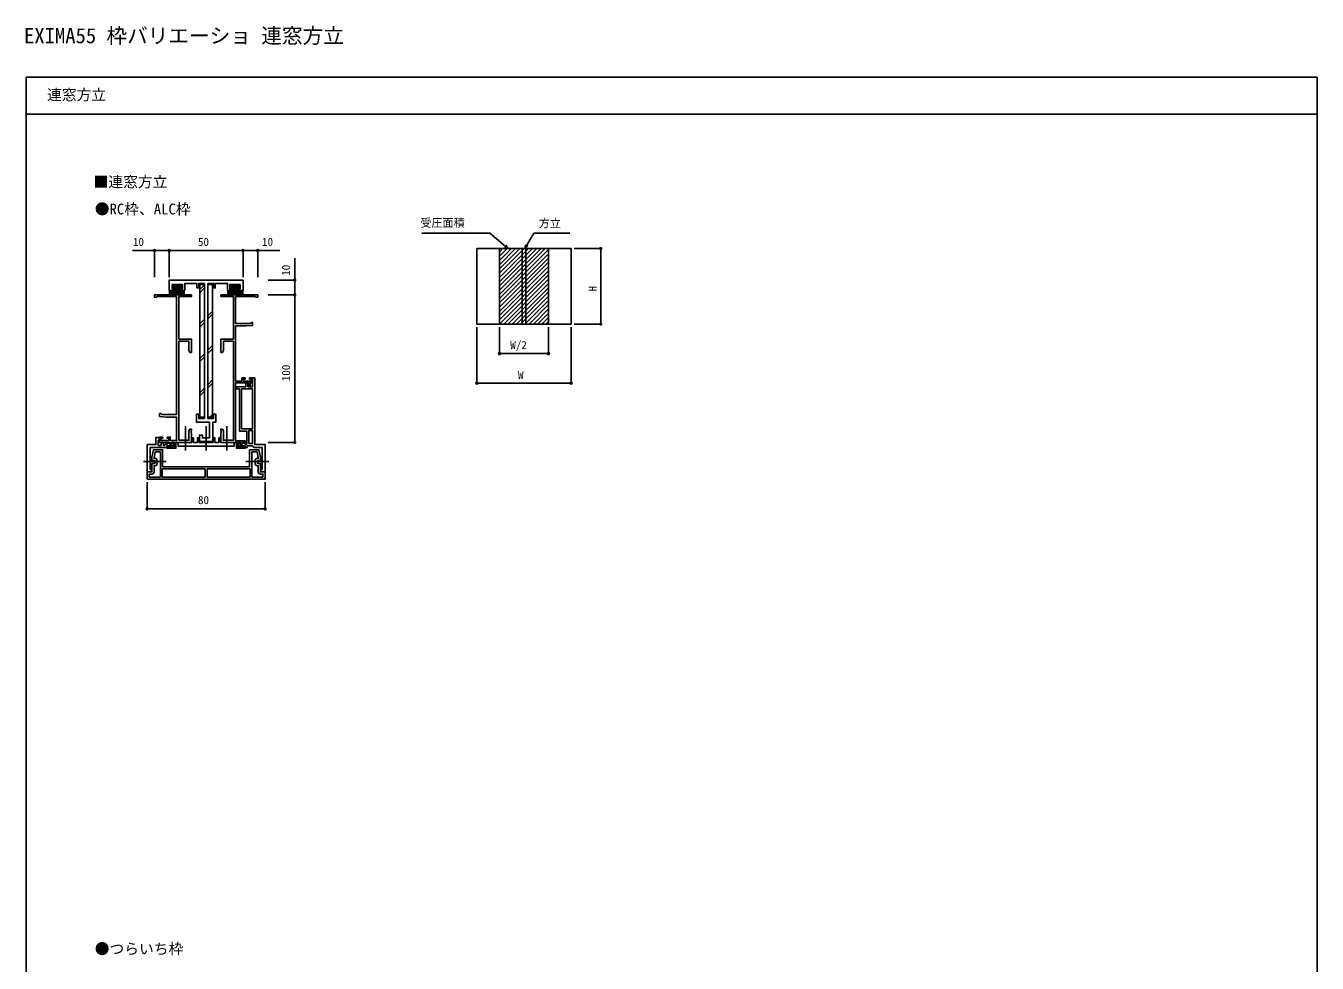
# Model space of a CAD drawing. Units: millimetres, scale not verified. Extents: x -437 to 438, y -681 to 679.
# Drawn here: x -437 to 438, y 43 to 679 of the extents above; entities that cross this region are included whole.
import ezdxf
from ezdxf.enums import TextEntityAlignment as Align

# ---------------------------------------------------------------- set-up
doc = ezdxf.new("R2010")
doc.units = ezdxf.units.MM
doc.header["$LTSCALE"] = 4
for name, color, linetype in [('0-1_USER1', 3, 'Continuous'), ('0-2_YKK_11', 7, 'Continuous'), ('0-3_YKK_11E', 7, 'Continuous'), ('0-4_YKK_12', 2, 'Continuous'), ('0-5_YKK_13', 4, 'Continuous'), ('0-6_YKK_A1', 4, 'Continuous'), ('0-7_YKK_D', 6, 'Continuous'), ('0-8_YKK_ZWAK', 7, 'Continuous')]:
    doc.layers.add(name, color=color, linetype=linetype)
doc.styles.add('ＭＳ ゴシック', font='')
doc.styles.get('ＭＳ ゴシック').set_extended_font_data('MS Gothic')

msp = doc.modelspace()

# ---------------------------------------------------------------- linework, layer by layer
at = {"layer": '0-2_YKK_11'}
for points in [[(-289.752, 506.246), (-339.752, 506.246), (-339.752, 499.246), (-336.252, 499.246), (-336.252, 500.246), (-337.752, 500.246), (-337.752, 503.246), (-330.752, 503.246), (-330.752, 500.246), (-332.252, 500.246), (-332.252, 499.246), (-329.252, 499.246), (-329.252, 503.946), (-320.952, 503.946), (-320.952, 500.946), (-319.752, 500.946), (-319.752, 503.946), (-315.902, 503.946)], [(-315.902, 503.946), (-315.902, 412.446), (-319.752, 412.446), (-319.752, 415.446), (-321.252, 415.446), (-321.252, 409.946), (-312.552, 409.946), (-312.552, 399.246), (-317.252, 399.246), (-317.252, 401.246), (-319.252, 401.246), (-319.252, 396.746), (-315.422, 396.746), (-315.231, 396.889), (-314.272, 396.889), (-314.081, 396.746), (-310.252, 396.746), (-310.252, 409.946), (-308.252, 409.946), (-308.252, 415.446), (-309.752, 415.446), (-309.752, 412.446), (-313.602, 412.446), (-313.602, 503.946), (-309.752, 503.946), (-309.752, 500.946), (-308.552, 500.946), (-308.552, 503.946), (-300.252, 503.946), (-300.252, 499.246), (-297.252, 499.246), (-297.252, 500.246), (-298.752, 500.246), (-298.752, 503.246), (-291.752, 503.246), (-291.752, 500.246), (-293.252, 500.246), (-293.252, 499.246), (-289.752, 499.246), (-289.752, 506.246)], [(-324.752, 402.288), (-324.872, 402.471), (-324.872, 403.021), (-324.752, 403.205), (-324.752, 403.288), (-324.872, 403.471), (-324.872, 404.021), (-324.752, 404.205), (-324.752, 405.246), (-325.752, 405.246), (-326.452, 404.034), (-326.452, 397.746), (-333.252, 397.746), (-333.252, 464.746), (-326.452, 464.746), (-326.452, 458.459), (-325.752, 457.246), (-324.752, 457.246), (-324.752, 466.246), (-333.252, 466.246), (-333.252, 495.046), (-324.752, 495.046), (-324.752, 496.246), (-349.752, 496.246), (-349.752, 494.646), (-348.452, 494.646), (-348.252, 494.846), (-348.052, 495.046), (-334.752, 495.046)], [(-334.752, 495.046), (-334.752, 415.146), (-344.752, 415.146), (-345.052, 415.446), (-345.352, 415.746), (-346.252, 415.746), (-346.252, 413.84), (-341.752, 413.446), (-334.752, 413.446), (-334.752, 397.446), (-339.052, 397.446), (-339.052, 399.846), (-341.152, 399.846), (-341.152, 399.046), (-340.052, 399.046), (-340.052, 397.546), (-345.252, 397.546), (-345.252, 399.046), (-344.152, 399.046), (-344.152, 399.846), (-346.252, 399.846), (-346.252, 396.246), (-339.571, 396.246), (-338.602, 395.687), (-338.152, 395.946), (-337.852, 396.246), (-336.252, 396.246), (-336.252, 393.246), (-340.49, 393.246), (-340.807, 393.796), (-341.252, 393.677), (-341.252, 392.246), (-335.252, 392.246), (-335.252, 396.246), (-329.21, 396.246), (-329.026, 396.366), (-328.477, 396.366), (-328.293, 396.246), (-324.752, 396.246), (-324.752, 402.288)], [(-296.252, 397.746), (-296.252, 464.746), (-303.052, 464.746), (-303.052, 458.459), (-303.752, 457.246), (-304.752, 457.246), (-304.752, 466.246), (-296.252, 466.246), (-296.252, 495.046), (-304.752, 495.046), (-304.752, 496.246), (-279.752, 496.246), (-279.752, 494.646), (-281.052, 494.646), (-281.252, 494.846), (-281.452, 495.046), (-294.752, 495.046), (-294.752, 476.846), (-284.752, 476.846), (-284.452, 477.146), (-284.152, 477.446), (-283.252, 477.446), (-283.252, 475.54), (-287.752, 475.146), (-294.752, 475.146), (-294.752, 437.846), (-290.452, 437.846), (-290.452, 439.946), (-288.352, 439.946), (-288.352, 439.146), (-289.452, 439.146), (-289.452, 437.646), (-284.252, 437.646), (-284.252, 439.146), (-285.352, 439.146), (-285.352, 439.946), (-283.252, 439.946), (-283.252, 436.646), (-284.952, 436.646), (-284.952, 434.546)], [(-284.952, 434.546), (-285.952, 434.546), (-285.952, 436.646), (-294.752, 436.646), (-294.752, 397.246), (-288.252, 397.246), (-288.252, 396.246), (-289.932, 396.246), (-290.902, 395.687), (-291.352, 395.946), (-291.652, 396.246), (-293.252, 396.246), (-293.252, 393.246), (-289.013, 393.246), (-288.696, 393.796), (-288.252, 393.677), (-288.252, 392.246), (-294.252, 392.246), (-294.252, 396.246), (-300.293, 396.246), (-300.477, 396.366), (-301.026, 396.366), (-301.21, 396.246), (-304.752, 396.246), (-304.752, 402.288), (-304.632, 402.471), (-304.632, 403.021), (-304.752, 403.205), (-304.752, 403.288), (-304.632, 403.471), (-304.632, 404.021), (-304.752, 404.205), (-304.752, 405.246), (-303.752, 405.246), (-303.052, 404.034), (-303.052, 397.746), (-296.252, 397.746)]]:
    msp.add_lwpolyline(points, dxfattribs=at)
at = {"layer": '0-3_YKK_11E'}
for p, q in [((-347.952, 383.946), (-347.952, 381.946)), ((-281.552, 381.946), (-281.552, 383.946))]:
    msp.add_line(p, q, dxfattribs=at)
for points in [[(-283.21, 393.706), (-283.637, 393.946), (-287.052, 393.946), (-287.052, 392.746), (-288.252, 392.746), (-288.252, 393.946), (-292.852, 393.946), (-292.852, 396.246), (-291.652, 396.246), (-291.652, 395.146), (-290.052, 395.146), (-289.752, 395.446), (-289.252, 395.946), (-289.052, 395.946), (-288.552, 395.446), (-288.252, 395.146), (-287.252, 395.146), (-287.252, 403.946), (-292.252, 403.946), (-292.252, 432.446), (-294.252, 432.446), (-294.252, 433.946), (-287.952, 433.946), (-287.952, 436.146), (-286.452, 436.146), (-286.452, 433.946), (-283.252, 433.946), (-283.252, 439.946), (-281.752, 439.946)], [(-281.752, 439.946), (-281.752, 394.746), (-274.752, 394.746), (-274.752, 376.246), (-277.752, 376.246), (-277.752, 377.246), (-277.252, 377.746), (-276.752, 378.246), (-276.752, 392.746), (-281.502, 392.746)], [(-345.752, 372.746), (-345.752, 389.746), (-349.274, 389.746), (-350.052, 386.089), (-350.052, 385.446), (-349.452, 385.446)], [(-283.752, 389.746), (-283.752, 372.746), (-276.252, 372.746), (-276.252, 374.746), (-277.952, 374.746)], [(-280.052, 385.446), (-279.452, 385.446), (-279.452, 386.089), (-280.229, 389.746), (-283.752, 389.746)], [(-349.452, 380.446), (-350.052, 380.446), (-350.052, 376.246)], [(-279.452, 376.246), (-279.452, 380.446), (-280.052, 380.446)], [(-351.552, 374.746), (-353.252, 374.746), (-353.252, 372.746), (-345.752, 372.746)]]:
    msp.add_lwpolyline(points, dxfattribs=at)
for points in [[(-290.752, 432.446), (-290.752, 405.446), (-283.252, 405.446), (-283.252, 432.446)], [(-285.752, 404.246), (-285.752, 395.446), (-283.252, 395.446), (-283.252, 404.246)], [(-354.752, 376.246), (-354.752, 394.746), (-348.752, 394.746), (-348.752, 399.546), (-346.252, 399.546), (-346.252, 398.546), (-346.752, 398.046), (-347.252, 397.546), (-347.252, 394.246), (-345.252, 394.246), (-345.252, 395.946), (-343.752, 395.946), (-343.752, 394.246), (-342.952, 394.246), (-342.452, 394.696), (-341.952, 395.146), (-341.252, 395.146), (-340.952, 395.446), (-340.452, 395.946), (-340.252, 395.946), (-339.752, 395.446), (-339.452, 395.146), (-337.852, 395.146), (-337.852, 396.246), (-336.652, 396.246), (-336.652, 393.946), (-341.252, 393.946), (-341.252, 392.746), (-352.752, 392.746), (-352.752, 378.246), (-352.252, 377.746), (-351.752, 377.246), (-351.752, 376.246)], [(-328.081, 393.746), (-315.423, 393.746), (-315.231, 393.889), (-314.273, 393.889), (-314.081, 393.746), (-301.423, 393.746), (-301.231, 393.889), (-300.273, 393.889), (-300.081, 393.746), (-295.75, 393.746), (-295.75, 396.246), (-304.952, 396.246), (-304.952, 398.554), (-305.352, 399.246), (-306.152, 399.246), (-306.152, 396.246), (-308.851, 396.246), (-308.851, 399.246), (-310.052, 399.246), (-310.052, 396.246), (-319.452, 396.246), (-319.452, 399.246), (-320.652, 399.246), (-320.652, 396.246), (-323.352, 396.246), (-323.352, 399.246), (-324.152, 399.246), (-324.552, 398.554), (-324.552, 396.246), (-333.753, 396.246), (-333.753, 393.746), (-329.422, 393.746), (-329.231, 393.889), (-328.272, 393.889)], [(-354.752, 371.246), (-274.752, 371.246), (-274.752, 376.246), (-277.952, 376.246), (-277.952, 381.946), (-280.052, 381.946), (-280.052, 383.946), (-277.952, 383.946), (-277.952, 386.246), (-279.014, 391.246), (-285.252, 391.246), (-285.252, 379.746), (-294.293, 379.746), (-294.477, 379.626), (-295.026, 379.626), (-295.21, 379.746), (-344.252, 379.746), (-344.252, 391.246), (-350.489, 391.246), (-351.552, 386.246), (-351.552, 383.946), (-349.452, 383.946), (-349.452, 381.946), (-351.552, 381.946), (-351.552, 376.246), (-354.752, 376.246)], [(-315.353, 378.246), (-344.552, 378.246), (-344.552, 372.746), (-315.353, 372.746)], [(-284.952, 378.246), (-314.153, 378.246), (-314.153, 372.746), (-284.952, 372.746)]]:
    msp.add_lwpolyline(points, close=True, dxfattribs=at)
for centre, radius, start, end in [((-349.452, 383.946), 1.5, 0.00001, 89.99999), ((-281.502, 394.746), 2, 211.33227, 270), ((-280.052, 383.946), 1.5, 90.00001, 179.99999), ((-349.452, 381.946), 1.5, 270.00001, 359.99999), ((-280.052, 381.946), 1.5, 180.00001, 269.99999), ((-351.552, 376.246), 1.5, 270.00001, 359.99999), ((-277.952, 376.246), 1.5, 180.00001, 269.99999)]:
    msp.add_arc(centre, radius, start, end, dxfattribs=at)
at = {"layer": '0-4_YKK_12'}
for p, q in [((-328.751, 390.721), (-328.751, 407.199)), ((-314.752, 390.721), (-314.752, 407.199)), ((-300.752, 390.721), (-300.752, 407.199)), ((-357.252, 383.246), (-341.752, 383.246)), ((-272.252, 383.246), (-287.752, 383.246))]:
    msp.add_line(p, q, dxfattribs=at)
at = {"layer": '0-5_YKK_13'}
for p, q in [((-336.252, 499.246), (-339.552, 499.246)), ((-339.552, 498.883), (-339.188, 499.246)), ((-339.552, 497.985), (-338.29, 499.246)), ((-339.552, 497.087), (-337.392, 499.246)), ((-339.552, 496.189), (-336.494, 499.246)), ((-338.896, 495.946), (-331.796, 503.046)), ((-337.998, 495.946), (-331.31, 502.635)), ((-337.802, 502.429), (-337.184, 503.046)), ((-337.802, 501.531), (-336.286, 503.046)), ((-337.802, 502.546), (-337.802, 501.146)), ((-337.649, 500.786), (-335.388, 503.046)), ((-331.802, 503.046), (-337.302, 503.046)), ((-337.302, 500.646), (-336.252, 500.646)), ((-336.999, 496.047), (-332.852, 500.194)), ((-336.89, 500.646), (-334.49, 503.046)), ((-336.252, 500.386), (-333.592, 503.046)), ((-336.252, 499.488), (-332.694, 503.046)), ((-336.252, 500.646), (-336.252, 499.246)), ((-335.968, 496.18), (-332.852, 499.296)), ((-335.011, 496.239), (-332.004, 499.246)), ((-334.112, 496.24), (-331.106, 499.246)), ((-333.263, 496.191), (-330.208, 499.246)), ((-332.852, 500.646), (-332.852, 499.246)), ((-332.852, 500.646), (-331.802, 500.646)), ((-332.852, 499.246), (-329.552, 499.246)), ((-332.456, 496.101), (-329.552, 499.004)), ((-332.4, 500.646), (-331.302, 501.744)), ((-331.302, 501.146), (-331.302, 502.546)), ((-319.102, 499.833), (-315.902, 503.033)), ((-319.102, 497.71), (-315.902, 500.91)), ((-313.601, 503.211), (-313.566, 503.246)), ((-296.651, 499.246), (-299.951, 499.246)), ((-299.951, 498.97), (-299.675, 499.246)), ((-299.951, 498.072), (-298.777, 499.246)), ((-299.951, 497.174), (-297.879, 499.246)), ((-299.951, 496.276), (-296.981, 499.246)), ((-299.383, 495.946), (-292.283, 503.046)), ((-298.485, 495.946), (-291.727, 502.704)), ((-298.201, 502.516), (-297.671, 503.046)), ((-298.201, 501.618), (-296.773, 503.046)), ((-298.201, 501.146), (-298.201, 502.546)), ((-298.09, 500.832), (-295.875, 503.046)), ((-297.701, 503.046), (-292.201, 503.046)), ((-296.651, 500.646), (-297.701, 500.646)), ((-297.503, 496.03), (-293.251, 500.282)), ((-297.377, 500.646), (-294.977, 503.046)), ((-296.651, 500.474), (-294.079, 503.046)), ((-296.651, 499.576), (-293.181, 503.046)), ((-296.651, 500.646), (-296.651, 499.246)), ((-296.465, 496.171), (-293.251, 499.384)), ((-295.501, 496.236), (-292.491, 499.246)), ((-294.597, 496.242), (-291.593, 499.246)), ((-293.743, 496.198), (-290.695, 499.246)), ((-293.251, 500.646), (-293.251, 499.246)), ((-292.201, 500.646), (-293.251, 500.646)), ((-293.251, 499.246), (-289.951, 499.246)), ((-292.932, 496.111), (-289.951, 499.092)), ((-292.887, 500.646), (-291.701, 501.832)), ((-291.701, 502.546), (-291.701, 501.146)), ((-331.685, 495.973), (-329.552, 498.106)), ((-330.814, 495.946), (-329.552, 497.208)), ((-329.916, 495.946), (-329.552, 496.31)), ((-292.158, 495.987), (-289.951, 498.194)), ((-291.301, 495.946), (-289.951, 497.296)), ((-290.403, 495.946), (-289.951, 496.398)), ((-313.601, 482), (-310.401, 485.2)), ((-313.601, 479.877), (-310.401, 483.077)), ((-319.102, 476.499), (-315.902, 479.699)), ((-319.102, 474.376), (-315.902, 477.576)), ((-319.102, 453.164), (-315.902, 456.364)), ((-313.601, 458.665), (-310.401, 461.865)), ((-313.601, 456.542), (-310.401, 459.742)), ((-319.102, 451.041), (-315.902, 454.241)), ((-313.601, 435.331), (-310.401, 438.531)), ((-319.102, 429.83), (-315.902, 433.03)), ((-319.102, 427.707), (-315.902, 430.907)), ((-313.601, 433.208), (-310.401, 436.408)), ((-312.351, 413.246), (-310.401, 415.196))]:
    msp.add_line(p, q, dxfattribs=at)
for points in [[(-339.552, 499.246), (-339.552, 495.946), (-337.552, 495.946)], [(-329.552, 499.246), (-329.552, 495.946), (-331.552, 495.946)], [(-299.951, 499.246), (-299.951, 495.946), (-297.951, 495.946)], [(-289.951, 499.246), (-289.951, 495.946), (-291.951, 495.946)]]:
    msp.add_lwpolyline(points, dxfattribs=at)
for points in [[(-319.102, 503.246), (-319.102, 413.246), (-315.902, 413.246), (-315.902, 503.246)], [(-310.401, 503.246), (-310.401, 413.246), (-313.601, 413.246), (-313.601, 503.246)]]:
    msp.add_lwpolyline(points, close=True, dxfattribs=at)
for centre, radius, start, end in [((-337.302, 502.546), 0.5, 89.99989, 179.99989), ((-337.302, 501.146), 0.5, 179.99989, 269.99989), ((-331.802, 502.546), 0.5, 359.99989, 89.99989), ((-331.802, 501.146), 0.5, 269.99989, 359.99989), ((-297.701, 502.546), 0.5, 90.00011, 180.00011), ((-297.701, 501.146), 0.5, 180.00011, 270.00011), ((-292.201, 502.546), 0.5, 0.00011, 90.00011), ((-292.201, 501.146), 0.5, 270.00011, 0.00011), ((-334.552, 481.096), 15.15, 78.57888, 101.42118), ((-294.951, 481.096), 15.15, 78.57882, 101.42112)]:
    msp.add_arc(centre, radius, start, end, dxfattribs=at)
at = {"layer": '0-6_YKK_A1'}
for p, q in [((-116.002, 527.649), (-116.002, 476.449)), ((-116.002, 525.28), (-113.633, 527.649)), ((-116.002, 522.406), (-110.759, 527.649)), ((-116.002, 519.532), (-107.886, 527.649)), ((-116.002, 516.659), (-105.012, 527.649)), ((-116.002, 513.785), (-102.138, 527.649)), ((-116.002, 510.911), (-99.265, 527.649)), ((-116.002, 508.038), (-96.391, 527.649)), ((-116.002, 505.164), (-93.517, 527.649)), ((-116.002, 502.29), (-90.644, 527.649)), ((-116.002, 499.417), (-87.77, 527.649)), ((-116.002, 496.543), (-84.896, 527.649)), ((-116.002, 493.669), (-82.722, 526.949)), ((-100.642, 527.649), (-100.642, 476.449)), ((-98.082, 527.649), (-98.082, 476.449)), ((-82.722, 527.649), (-82.722, 476.449)), ((-116.002, 490.795), (-82.722, 524.075)), ((-116.002, 487.922), (-82.722, 521.202)), ((-116.002, 485.048), (-82.722, 518.328)), ((-116.002, 482.174), (-82.722, 515.454)), ((-116.002, 479.301), (-82.722, 512.581)), ((-115.981, 476.449), (-82.722, 509.707)), ((-113.107, 476.449), (-82.722, 506.833)), ((-110.233, 476.449), (-82.722, 503.96)), ((-107.36, 476.449), (-82.722, 501.086)), ((-104.486, 476.449), (-82.722, 498.212)), ((-101.612, 476.449), (-82.722, 495.339)), ((-98.738, 476.449), (-82.722, 492.465)), ((-95.865, 476.449), (-82.722, 489.591)), ((-92.991, 476.449), (-82.722, 486.718)), ((-90.117, 476.449), (-82.722, 483.844)), ((-87.244, 476.449), (-82.722, 480.97)), ((-84.37, 476.449), (-82.722, 478.097))]:
    msp.add_line(p, q, dxfattribs=at)
msp.add_lwpolyline([(-131.362, 476.449), (-67.362, 476.449), (-67.362, 527.649), (-131.362, 527.649)], close=True, dxfattribs=at)
at = {"layer": '0-7_YKK_D'}
for p, q in [((-349.752, 508.246), (-349.752, 527.246)), ((-339.752, 508.246), (-339.752, 527.246)), ((-339.752, 508.246), (-339.752, 527.246)), ((-339.752, 526.246), (-289.752, 526.246)), ((-289.752, 508.246), (-289.752, 527.246)), ((-289.752, 508.246), (-289.752, 527.246)), ((-279.752, 508.246), (-279.752, 527.246)), ((-65.362, 527.649), (-46.362, 527.649)), ((-47.362, 527.649), (-47.362, 476.449)), ((-272.752, 506.246), (-253.752, 506.246)), ((-272.752, 496.246), (-253.752, 496.246)), ((-272.752, 496.246), (-253.752, 496.246)), ((-254.752, 496.246), (-254.752, 396.246)), ((-131.362, 474.449), (-131.362, 435.449)), ((-116.002, 474.449), (-116.002, 455.449)), ((-82.722, 474.449), (-82.722, 455.449)), ((-67.362, 474.449), (-67.362, 435.449)), ((-65.362, 476.449), (-46.362, 476.449)), ((-116.002, 456.449), (-82.722, 456.449)), ((-131.362, 436.449), (-67.362, 436.449)), ((-272.752, 396.246), (-253.752, 396.246)), ((-354.752, 369.246), (-354.752, 350.246)), ((-274.752, 369.246), (-274.752, 350.246)), ((-354.752, 351.246), (-274.752, 351.246))]:
    msp.add_line(p, q, dxfattribs=at)
for points in [[(-110.026, 527.649), (-111.986, 529.28), (-122.47, 538.007), (-168.537, 538.007)], [(-98.675, 527.649), (-97.392, 529.852), (-92.644, 538.007), (-68.268, 538.007)], [(-339.752, 526.246), (-349.752, 526.246), (-364.677, 526.246)], [(-289.752, 526.246), (-279.752, 526.246), (-264.827, 526.246)], [(-111.549, 529.805), (-110.026, 527.649), (-112.423, 528.755)], [(-96.802, 529.509), (-98.675, 527.649), (-97.983, 530.196)], [(-254.752, 496.246), (-254.752, 506.246), (-254.752, 521.171)]]:
    msp.add_lwpolyline(points, dxfattribs=at)
for centre in [(-349.752, 526.246), (-339.752, 526.246), (-339.752, 526.246), (-289.752, 526.246), (-289.752, 526.246), (-279.752, 526.246), (-47.362, 527.649), (-254.752, 506.246), (-254.752, 496.246), (-254.752, 496.246), (-47.362, 476.449), (-116.002, 456.449), (-82.722, 456.449), (-131.362, 436.449), (-67.362, 436.449), (-254.752, 396.246), (-354.752, 351.246), (-274.752, 351.246)]:
    msp.add_circle(centre, 0.637, dxfattribs=at)
at = {"layer": '0-8_YKK_ZWAK'}
for p, q in [((-436.8, 643.8), (-436.8, -681.2)), ((438.2, 643.8), (-436.8, 643.8)), ((438.2, 618.8), (-436.8, 618.8))]:
    msp.add_line(p, q, dxfattribs=at)
msp.add_lwpolyline([(-436.8, -681.2), (438.2, -681.2), (438.2, 643.8)], dxfattribs=at)

# ---------------------------------------------------------------- texts
at = {"layer": '0-1_USER1', "style": 'ＭＳ ゴシック'}
for s, height, p in [('EXIMA55 枠バリエーショ 連窓方立', 10.26, (-438.149, 663.698)), (' 連窓方立', 7.331, (-427.515, 625.959)), ('■連窓方立', 7.331, (-390.971, 566.973)), ('●RC枠、ALC枠', 7.331, (-390.232, 548.545)), ('●つらいち枠', 7.331, (-390.232, 47.158))]:
    msp.add_text(s, height=height, dxfattribs=at).set_placement(p, align=Align.BOTTOM_LEFT)
at = {"layer": '0-7_YKK_D', "style": 'ＭＳ ゴシック'}
for s, p in [('受圧面積', (-169.56, 540.615)), ('方立', (-89.319, 540.36)), ('10', (-364.327, 527.746)), ('50', (-320.291, 527.746)), ('10', (-276.852, 527.746)), ('W/2', (-108.631, 457.79)), ('W', (-103.411, 437.449)), ('80', (-320.27, 352.746))]:
    msp.add_text(s, height=5.499, dxfattribs=at).set_placement(p, align=Align.BOTTOM_LEFT)
for s, p in [('10', (-256.252, 509.146)), ('H', (-48.362, 498.554)), ('100', (-256.252, 437.681))]:
    msp.add_text(s, height=5.499, rotation=90, dxfattribs=at).set_placement(p, align=Align.BOTTOM_LEFT)

doc.saveas('drawing.dxf')
